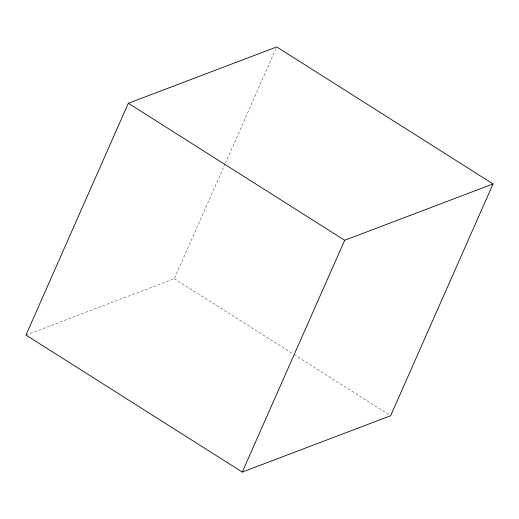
<?xml version="1.0" encoding="UTF-8"?>
<svg xmlns="http://www.w3.org/2000/svg" width="519" height="519" viewBox="0 0 519 519"><rect width="100%" height="100%" fill="white"/><g stroke="black" fill="none" stroke-linecap="round" stroke-linejoin="round"><path stroke-width="0.39" stroke-dasharray="2.6 1.95" d="M25.95 335.053L174.326 278.729L225.032 163.946M225.363 163.206L276.069 48.423M174.326 278.729L293.443 354.172M294.124 354.607L389.97 415.304"/><path stroke-width="0.78" d="M128.349 103.262L25.95 335.053L242.276 472.063L390.651 415.738L493.05 183.947L276.724 46.937L128.349 103.262L344.674 240.271L493.05 183.947M242.276 472.063L344.674 240.271"/></g></svg>
